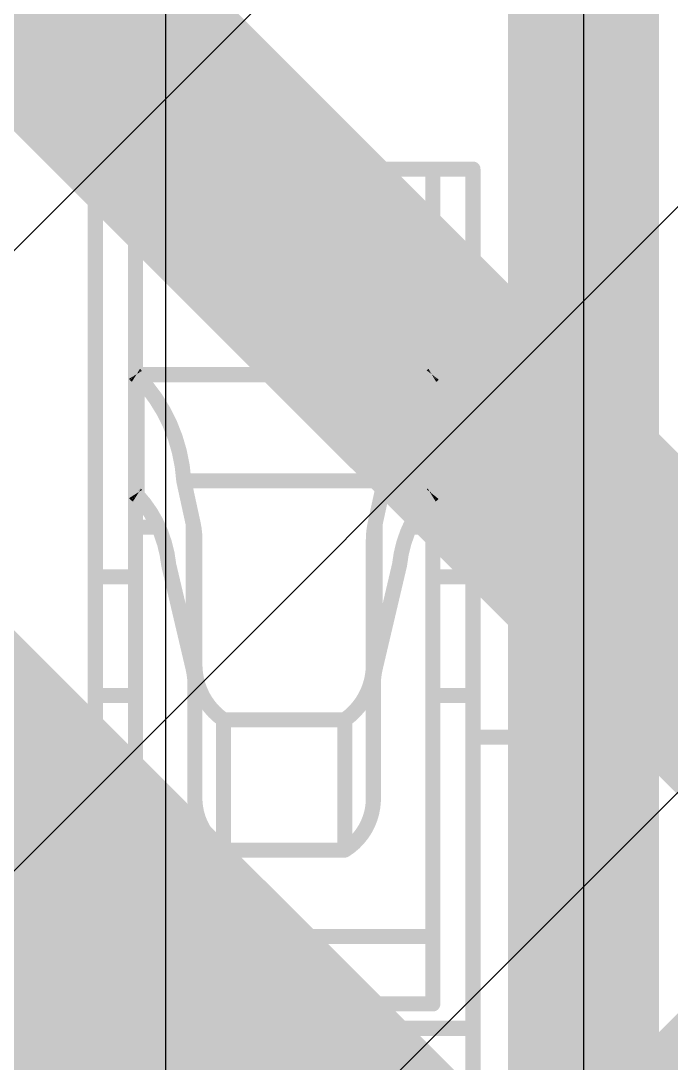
# Model space of a CAD drawing. Header units: inches. Extents: x -11 to 5433, y -4 to 5447.
# Drawn here: x 17.884 to 18.43, y 26.646 to 27.523 of the extents above; entities that cross this region are included whole.
import ezdxf

# ---------------------------------------------------------------- set-up
doc = ezdxf.new("R2010")
doc.units = ezdxf.units.IN
for name, color, linetype in [('Bottom Layer', 5, 'Continuous'), ('Bottom Overlay', 54, 'Continuous'), ('Bottom Solder', 6, 'Continuous'), ('Ground', 16, 'Continuous'), ('Mechanical 4', 56, 'Continuous'), ('Power', 76, 'Continuous')]:
    doc.layers.add(name, color=color, linetype=linetype)

# ---------------------------------------------------------------- blocks, each defined once
blk = doc.blocks.new('BL_R8812AF1_B_23')
at = {"layer": 'Bottom Overlay'}
blk.add_lwpolyline([(13.50000094, -8.90000252, 0.127, 0.127, 0), (-13.4999984, -8.90000252, 0.127, 0.127, 0)], format="xyseb", dxfattribs=at)
blk = doc.blocks.new('WQFN_30_EP_2_5_4_5__B_27')
at = {"layer": 'Bottom Solder'}
for p in [(0.68417186, 1.90244222), (0.9500311199999999, 1.64588952)]:
    blk.add_line(p, (-5421.1859699, -5425.6862022), dxfattribs=at)

msp = doc.modelspace()

# ---------------------------------------------------------------- linework, layer by layer
at = {"layer": 'Bottom Layer'}
msp.add_line((18.35654698, 31.8658494), (18.35654698, 6.76105074), dxfattribs=at)
for points in [[(13.17094394, 32.2802758, 0.2032, 0.2032, 0), (18.6244738, 26.82674594, 0.2032, 0.2032, 0)], [(14.47733452, 30.2128428, 0.2794, 0.2794, 0), (25.90823368, 18.78194364, 0.2794, 0.2794, 0)]]:
    msp.add_lwpolyline(points, format="xyseb", dxfattribs=at)
at = {"layer": 'Ground'}
msp.add_line((18.55567282, 26.99323532), (15.00275892, 23.44032142), dxfattribs=at)
msp.add_lwpolyline([(15.113, 23.22094162, 0.2032, 0.2032, 0), (18.72048326, 26.82842488, 0.2032, 0.2032, 0)], format="xyseb", dxfattribs=at)
at = {"layer": 'Mechanical 4'}
for points in [[(17.9461541, 27.39794622, 0.0127, 0.0127, 0), (18.2636541, 27.39794622, 0.0127, 0.0127, 0)], [(17.9461541, 26.5149457, 0.0127, 0.0127, 0), (17.9461541, 27.39794622, 0.0127, 0.0127, 0)], [(17.97990562, 26.69548128, 0.0127, 0.0127, 0), (17.97990562, 27.39794622, 0.0127, 0.0127, 0)], [(18.22990512, 26.69548128, 0.0127, 0.0127, 0), (18.22990512, 27.39794622, 0.0127, 0.0127, 0)], [(18.2636541, 26.5149457, 0.0127, 0.0127, 0), (18.2636541, 27.39794622, 0.0127, 0.0127, 0)], [(17.9799996, 27.224609, 0.0127, 0.0127, -0.03260548539221205), (17.97990308, 27.22474616, 0.0127, 0.0127, 0)], [(17.97990562, 27.22494682, 0.0127, 0.0127, 0), (18.22990512, 27.22494682, 0.0127, 0.0127, 0)], [(17.98007072, 27.22453788, 0.0127, 0.0127, -0.02828759406760706), (17.98000214, 27.224609, 0.0127, 0.0127, 0)], [(17.9801647, 27.22445914, 0.0127, 0.0127, -0.02675080192238955), (17.98007072, 27.22453788, 0.0127, 0.0127, 0)], [(17.98028916, 27.22437278, 0.0127, 0.0127, -0.02199381139213944), (17.9801647, 27.22445914, 0.0127, 0.0127, 0)], [(17.9804568, 27.22427626, 0.0127, 0.0127, -0.01668692770762738), (17.98028916, 27.22437278, 0.0127, 0.0127, 0)], [(17.98066, 27.22416958, 0.0127, 0.0127, -0.009375562059753794), (17.98045426, 27.22427626, 0.0127, 0.0127, 0)], [(17.98089876, 27.22405528, 0.0127, 0.0127, -0.005205298958885557), (17.98066, 27.22416704, 0.0127, 0.0127, 0)], [(17.98089876, 27.22405528, 0.0127, 0.0127, 0), (17.9811553, 27.2239359, 0.0127, 0.0127, 0)], [(17.9811553, 27.2239359, 0.0127, 0.0127, 0), (17.98142454, 27.22381652, 0.0127, 0.0127, 0)], [(17.98142454, 27.12343572, 0.0127, 0.0127, 0), (17.98142454, 27.22381652, 0.0127, 0.0127, 0)], [(17.98142454, 27.22381652, 0.0127, 0.0127, -0.1798941776662689), (18.02053292, 27.13571154, 0.0127, 0.0127, 0)], [(18.18927782, 27.13571154, 0.0127, 0.0127, -0.1798941776662689), (18.2283862, 27.22381652, 0.0127, 0.0127, 0)], [(18.2283862, 27.22381652, 0.0127, 0.0127, 0), (18.22889674, 27.22405274, 0.0127, 0.0127, 0)], [(18.2283862, 27.12343572, 0.0127, 0.0127, 0), (18.2283862, 27.22381652, 0.0127, 0.0127, 0)], [(18.22889674, 27.22405274, 0.0127, 0.0127, 0), (18.22913296, 27.2241645, 0.0127, 0.0127, 0)], [(18.22934378, 27.22427118, 0.0127, 0.0127, -0.007070259504912877), (18.22913296, 27.2241645, 0.0127, 0.0127, 0)], [(18.22951904, 27.22437024, 0.0127, 0.0127, -0.01220881840290742), (18.22934124, 27.22427118, 0.0127, 0.0127, 0)], [(18.22966128, 27.22446168, 0.0127, 0.0127, -0.02261982992509589), (18.22952158, 27.22437024, 0.0127, 0.0127, 0)], [(18.2297578, 27.22454042, 0.0127, 0.0127, -0.03188108945704998), (18.22965874, 27.22446168, 0.0127, 0.0127, 0)], [(18.22982384, 27.22461408, 0.0127, 0.0127, -0.03744577989422899), (18.2297578, 27.22454042, 0.0127, 0.0127, 0)], [(18.22986956, 27.22468012, 0.0127, 0.0127, -0.03268866418875235), (18.22982384, 27.22461154, 0.0127, 0.0127, 0)], [(18.22990258, 27.22474616, 0.0127, 0.0127, -0.01323434488828623), (18.22986702, 27.22468012, 0.0127, 0.0127, 0)], [(18.02053292, 27.13571154, 0.0127, 0.0127, 0), (18.18927782, 27.13571154, 0.0127, 0.0127, 0)], [(18.02053292, 27.13571154, 0.0127, 0.0127, 0), (18.0283866, 27.0996156, 0.0127, 0.0127, 0)], [(18.18142414, 27.0996156, 0.0127, 0.0127, 0), (18.18927782, 27.13571154, 0.0127, 0.0127, 0)], [(17.98000214, 27.1244949, 0.0127, 0.0127, -0.02859692925092781), (17.97990308, 27.12467778, 0.0127, 0.0127, 0)], [(17.9801647, 27.12429678, 0.0127, 0.0127, -0.05432141866869293), (17.98000468, 27.12449744, 0.0127, 0.0127, 0)], [(17.98028916, 27.1241774, 0.0127, 0.0127, -0.02338615141734441), (17.9801647, 27.12429424, 0.0127, 0.0127, 0)], [(17.98045426, 27.12405294, 0.0127, 0.0127, -0.01856230610192901), (17.98028916, 27.12417994, 0.0127, 0.0127, 0)], [(17.98066, 27.12390816, 0.0127, 0.0127, -0.01073692507578972), (17.98045426, 27.1240504, 0.0127, 0.0127, 0)], [(17.98089876, 27.12375576, 0.0127, 0.0127, -0.006054831012831475), (17.98066254, 27.12390816, 0.0127, 0.0127, 0)], [(17.98089876, 27.1237583, 0.0127, 0.0127, 0), (17.9811553, 27.12359828, 0.0127, 0.0127, 0)], [(17.9811553, 27.12359828, 0.0127, 0.0127, 0), (17.98142454, 27.12343572, 0.0127, 0.0127, 0)], [(17.98142454, 27.12343826, 0.0127, 0.0127, -0.1625908253546253), (18.00786594, 27.0649446, 0.0127, 0.0127, 0)], [(18.2019448, 27.0649446, 0.0127, 0.0127, -0.1625908253546254), (18.2283862, 27.12343826, 0.0127, 0.0127, 0)], [(18.2283862, 27.12343572, 0.0127, 0.0127, 0), (18.22889674, 27.12375322, 0.0127, 0.0127, 0)], [(18.22913296, 27.12390308, 0.0127, 0.0127, -0.004820614400051786), (18.22889674, 27.12375322, 0.0127, 0.0127, 0)], [(18.22934124, 27.12404532, 0.0127, 0.0127, -0.008119958951516586), (18.22913042, 27.12390308, 0.0127, 0.0127, 0)], [(18.22951904, 27.12418248, 0.0127, 0.0127, -0.01372913841825956), (18.22934124, 27.12404786, 0.0127, 0.0127, 0)], [(18.22965874, 27.12429932, 0.0127, 0.0127, -0.02446216592232346), (18.22952158, 27.12417994, 0.0127, 0.0127, 0)], [(18.2297578, 27.124406, 0.0127, 0.0127, -0.03231853511224102), (18.22965874, 27.12429932, 0.0127, 0.0127, 0)], [(18.22982384, 27.12450252, 0.0127, 0.0127, -0.0350414798483272), (18.2297578, 27.124406, 0.0127, 0.0127, 0)], [(18.22986956, 27.12459142, 0.0127, 0.0127, -0.02840446123744809), (18.22982384, 27.12450252, 0.0127, 0.0127, 0)], [(18.22990512, 27.12467524, 0.0127, 0.0127, -0.01102179309780061), (18.22986956, 27.12458888, 0.0127, 0.0127, 0)], [(17.97990562, 27.09661078, 0.0127, 0.0127, 0), (17.998567, 27.09661078, 0.0127, 0.0127, 0)], [(18.0283866, 26.9776575, 0.0127, 0.0127, 0), (18.0283866, 27.0996156, 0.0127, 0.0127, 0)], [(18.0283866, 27.0996156, 0.0127, 0.0127, -0.05365795323389039), (18.02990552, 27.085544, 0.0127, 0.0127, 0)], [(18.17990522, 27.085544, 0.0127, 0.0127, -0.05365795323389057), (18.18142414, 27.0996156, 0.0127, 0.0127, 0)], [(18.18142414, 26.9776575, 0.0127, 0.0127, 0), (18.18142414, 27.0996156, 0.0127, 0.0127, 0)], [(18.21124374, 27.09661078, 0.0127, 0.0127, 0), (18.22990512, 27.09661078, 0.0127, 0.0127, 0)], [(18.02990552, 26.86619468, 0.0127, 0.0127, 0), (18.02990552, 27.085544, 0.0127, 0.0127, 0)], [(18.17990522, 26.86619468, 0.0127, 0.0127, 0), (18.17990522, 27.085544, 0.0127, 0.0127, 0)], [(18.0078634, 27.06494714, 0.0127, 0.0127, 0), (18.0283866, 26.9776575, 0.0127, 0.0127, 0)], [(18.18142414, 26.9776575, 0.0127, 0.0127, 0), (18.2019448, 27.06494714, 0.0127, 0.0127, 0)], [(17.9461541, 27.05494462, 0.0127, 0.0127, 0), (17.97990562, 27.05494462, 0.0127, 0.0127, 0)], [(18.22990512, 27.05494462, 0.0127, 0.0127, 0), (18.2636541, 27.05494462, 0.0127, 0.0127, 0)], [(18.0539136, 26.93460704, 0.0127, 0.0127, -0.2374801051860469), (18.02990552, 26.97917896, 0.0127, 0.0127, 0)], [(18.17990522, 26.97917896, 0.0127, 0.0127, -0.2374801051860468), (18.15589714, 26.93460704, 0.0127, 0.0127, 0)], [(18.0283866, 26.9776575, 0.0127, 0.0127, -0.05786387190107989), (18.02990552, 26.96463492, 0.0127, 0.0127, 0)], [(18.17990522, 26.96463492, 0.0127, 0.0127, -0.05786387190108001), (18.18142414, 26.9776575, 0.0127, 0.0127, 0)], [(17.9461541, 26.95494482, 0.0127, 0.0127, 0), (17.97990562, 26.95494482, 0.0127, 0.0127, 0)], [(18.22990512, 26.95494482, 0.0127, 0.0127, 0), (18.2636541, 26.95494482, 0.0127, 0.0127, 0)], [(18.05391614, 26.93460704, 0.0127, 0.0127, 0), (18.1558946, 26.93460704, 0.0127, 0.0127, 0)], [(18.05391614, 26.82494508, 0.0127, 0.0127, 0), (18.05391614, 26.93460704, 0.0127, 0.0127, 0)], [(18.1558946, 26.82494508, 0.0127, 0.0127, 0), (18.1558946, 26.93460704, 0.0127, 0.0127, 0)], [(17.6286541, 26.91994615999999, 0.0127, 0.0127, 0), (17.9461541, 26.91994615999999, 0.0127, 0.0127, 0)], [(18.2636541, 26.91994615999999, 0.0127, 0.0127, 0), (18.5811541, 26.91994615999999, 0.0127, 0.0127, 0)], [(18.0539136, 26.82494762, 0.0127, 0.0127, -0.2473774779353231), (18.02990552, 26.86619722, 0.0127, 0.0127, 0)], [(18.17990522, 26.86619722, 0.0127, 0.0127, -0.2473774779353234), (18.15589714, 26.82494762, 0.0127, 0.0127, 0)], [(18.05391614, 26.82494508, 0.0127, 0.0127, 0), (18.1558946, 26.82494508, 0.0127, 0.0127, 0)], [(17.97990562, 26.75215376, 0.0127, 0.0127, 0), (18.22990512, 26.75215376, 0.0127, 0.0127, 0)], [(17.97990562, 26.69548128, 0.0127, 0.0127, 0), (18.22990512, 26.69548128, 0.0127, 0.0127, 0)], [(17.9461541, 26.67494538, 0.0127, 0.0127, 0), (18.2636541, 26.67494538, 0.0127, 0.0127, 0)]]:
    msp.add_lwpolyline(points, format="xyseb", dxfattribs=at)
for points in [[(17.9429791, 27.39794622, 0.00635, 0.00635, 1), (17.9493291, 27.39794622, 0.00635, 0.00635, 1)], [(17.9429791, 27.39794622, 0.00635, 0.00635, 1), (17.9493291, 27.39794622, 0.00635, 0.00635, 1)], [(17.97673062, 27.39794622, 0.00635, 0.00635, 1), (17.98308062, 27.39794622, 0.00635, 0.00635, 1)], [(18.22673012, 27.39794622, 0.00635, 0.00635, 1), (18.23308012, 27.39794622, 0.00635, 0.00635, 1)], [(18.2604791, 27.39794622, 0.00635, 0.00635, 1), (18.2668291, 27.39794622, 0.00635, 0.00635, 1)], [(18.2604791, 27.39794622, 0.00635, 0.00635, 1), (18.2668291, 27.39794622, 0.00635, 0.00635, 1)], [(17.97672808, 27.22474616, 0.00635, 0.00635, 1), (17.98307808, 27.22474616, 0.00635, 0.00635, 1)], [(17.97673062, 27.22494682, 0.00635, 0.00635, 1), (17.98308062, 27.22494682, 0.00635, 0.00635, 1)], [(17.9768246, 27.224609, 0.00635, 0.00635, 1), (17.9831746, 27.224609, 0.00635, 0.00635, 1)], [(17.97682714, 27.224609, 0.00635, 0.00635, 1), (17.98317714, 27.224609, 0.00635, 0.00635, 1)], [(17.97689572, 27.22453788, 0.00635, 0.00635, 1), (17.98324572, 27.22453788, 0.00635, 0.00635, 1)], [(17.97689572, 27.22453788, 0.00635, 0.00635, 1), (17.98324572, 27.22453788, 0.00635, 0.00635, 1)], [(17.9769897, 27.22445914, 0.00635, 0.00635, 1), (17.9833397, 27.22445914, 0.00635, 0.00635, 1)], [(17.9769897, 27.22445914, 0.00635, 0.00635, 1), (17.9833397, 27.22445914, 0.00635, 0.00635, 1)], [(17.97711416, 27.22437278, 0.00635, 0.00635, 1), (17.98346416, 27.22437278, 0.00635, 0.00635, 1)], [(17.97711416, 27.22437278, 0.00635, 0.00635, 1), (17.98346416, 27.22437278, 0.00635, 0.00635, 1)], [(17.97727926, 27.22427626, 0.00635, 0.00635, 1), (17.98362926, 27.22427626, 0.00635, 0.00635, 1)], [(17.9772818, 27.22427626, 0.00635, 0.00635, 1), (17.9836318, 27.22427626, 0.00635, 0.00635, 1)], [(17.977485, 27.22416958, 0.00635, 0.00635, 1), (17.983835, 27.22416958, 0.00635, 0.00635, 1)], [(17.977485, 27.22416704, 0.00635, 0.00635, 1), (17.983835, 27.22416704, 0.00635, 0.00635, 1)], [(17.97772376, 27.22405528, 0.00635, 0.00635, 1), (17.98407376, 27.22405528, 0.00635, 0.00635, 1)], [(17.97772376, 27.22405528, 0.00635, 0.00635, 1), (17.98407376, 27.22405528, 0.00635, 0.00635, 1)], [(17.9779803, 27.2239359, 0.00635, 0.00635, 1), (17.9843303, 27.2239359, 0.00635, 0.00635, 1)], [(17.9779803, 27.2239359, 0.00635, 0.00635, 1), (17.9843303, 27.2239359, 0.00635, 0.00635, 1)], [(17.97824954, 27.22381652, 0.00635, 0.00635, 1), (17.98459954, 27.22381652, 0.00635, 0.00635, 1)], [(17.97824954, 27.22381652, 0.00635, 0.00635, 1), (17.98459954, 27.22381652, 0.00635, 0.00635, 1)], [(17.97824954, 27.22381652, 0.00635, 0.00635, 1), (17.98459954, 27.22381652, 0.00635, 0.00635, 1)], [(18.2252112, 27.22381652, 0.00635, 0.00635, 1), (18.2315612, 27.22381652, 0.00635, 0.00635, 1)], [(18.2252112, 27.22381652, 0.00635, 0.00635, 1), (18.2315612, 27.22381652, 0.00635, 0.00635, 1)], [(18.2252112, 27.22381652, 0.00635, 0.00635, 1), (18.2315612, 27.22381652, 0.00635, 0.00635, 1)], [(18.22572174, 27.22405274, 0.00635, 0.00635, 1), (18.23207174, 27.22405274, 0.00635, 0.00635, 1)], [(18.22572174, 27.22405274, 0.00635, 0.00635, 1), (18.23207174, 27.22405274, 0.00635, 0.00635, 1)], [(18.22595796, 27.2241645, 0.00635, 0.00635, 1), (18.23230796, 27.2241645, 0.00635, 0.00635, 1)], [(18.22595796, 27.2241645, 0.00635, 0.00635, 1), (18.23230796, 27.2241645, 0.00635, 0.00635, 1)], [(18.22616624, 27.22427118, 0.00635, 0.00635, 1), (18.23251624, 27.22427118, 0.00635, 0.00635, 1)], [(18.22616878, 27.22427118, 0.00635, 0.00635, 1), (18.23251878, 27.22427118, 0.00635, 0.00635, 1)], [(18.22634404, 27.22437024, 0.00635, 0.00635, 1), (18.23269404, 27.22437024, 0.00635, 0.00635, 1)], [(18.22634658, 27.22437024, 0.00635, 0.00635, 1), (18.23269658, 27.22437024, 0.00635, 0.00635, 1)], [(18.22648374, 27.22446168, 0.00635, 0.00635, 1), (18.23283374, 27.22446168, 0.00635, 0.00635, 1)], [(18.22648628, 27.22446168, 0.00635, 0.00635, 1), (18.23283628, 27.22446168, 0.00635, 0.00635, 1)], [(18.2265828, 27.22454042, 0.00635, 0.00635, 1), (18.2329328, 27.22454042, 0.00635, 0.00635, 1)], [(18.2265828, 27.22454042, 0.00635, 0.00635, 1), (18.2329328, 27.22454042, 0.00635, 0.00635, 1)], [(18.22664884, 27.22461408, 0.00635, 0.00635, 1), (18.23299884, 27.22461408, 0.00635, 0.00635, 1)], [(18.22664884, 27.22461154, 0.00635, 0.00635, 1), (18.23299884, 27.22461154, 0.00635, 0.00635, 1)], [(18.22669202, 27.22468012, 0.00635, 0.00635, 1), (18.23304202, 27.22468012, 0.00635, 0.00635, 1)], [(18.22669456, 27.22468012, 0.00635, 0.00635, 1), (18.23304456, 27.22468012, 0.00635, 0.00635, 1)], [(18.22672758, 27.22474616, 0.00635, 0.00635, 1), (18.23307758, 27.22474616, 0.00635, 0.00635, 1)], [(18.22673012, 27.22494682, 0.00635, 0.00635, 1), (18.23308012, 27.22494682, 0.00635, 0.00635, 1)], [(18.01735792, 27.13571154, 0.00635, 0.00635, 1), (18.02370792, 27.13571154, 0.00635, 0.00635, 1)], [(18.01735792, 27.13571154, 0.00635, 0.00635, 1), (18.02370792, 27.13571154, 0.00635, 0.00635, 1)], [(18.01735792, 27.13571154, 0.00635, 0.00635, 1), (18.02370792, 27.13571154, 0.00635, 0.00635, 1)], [(18.18610282, 27.13571154, 0.00635, 0.00635, 1), (18.19245282, 27.13571154, 0.00635, 0.00635, 1)], [(18.18610282, 27.13571154, 0.00635, 0.00635, 1), (18.19245282, 27.13571154, 0.00635, 0.00635, 1)], [(18.18610282, 27.13571154, 0.00635, 0.00635, 1), (18.19245282, 27.13571154, 0.00635, 0.00635, 1)], [(17.97672808, 27.12467778, 0.00635, 0.00635, 1), (17.98307808, 27.12467778, 0.00635, 0.00635, 1)], [(17.97682714, 27.1244949, 0.00635, 0.00635, 1), (17.98317714, 27.1244949, 0.00635, 0.00635, 1)], [(17.97682968, 27.12449744, 0.00635, 0.00635, 1), (17.98317968, 27.12449744, 0.00635, 0.00635, 1)], [(17.9769897, 27.12429678, 0.00635, 0.00635, 1), (17.9833397, 27.12429678, 0.00635, 0.00635, 1)], [(17.9769897, 27.12429424, 0.00635, 0.00635, 1), (17.9833397, 27.12429424, 0.00635, 0.00635, 1)], [(17.97711416, 27.12417994, 0.00635, 0.00635, 1), (17.98346416, 27.12417994, 0.00635, 0.00635, 1)], [(17.97711416, 27.1241774, 0.00635, 0.00635, 1), (17.98346416, 27.1241774, 0.00635, 0.00635, 1)], [(17.97727926, 27.12405294, 0.00635, 0.00635, 1), (17.98362926, 27.12405294, 0.00635, 0.00635, 1)], [(17.97727926, 27.1240504, 0.00635, 0.00635, 1), (17.98362926, 27.1240504, 0.00635, 0.00635, 1)], [(17.977485, 27.12390816, 0.00635, 0.00635, 1), (17.983835, 27.12390816, 0.00635, 0.00635, 1)], [(17.97748754, 27.12390816, 0.00635, 0.00635, 1), (17.98383754, 27.12390816, 0.00635, 0.00635, 1)], [(17.97772376, 27.1237583, 0.00635, 0.00635, 1), (17.98407376, 27.1237583, 0.00635, 0.00635, 1)], [(17.97772376, 27.12375576, 0.00635, 0.00635, 1), (17.98407376, 27.12375576, 0.00635, 0.00635, 1)], [(17.9779803, 27.12359828, 0.00635, 0.00635, 1), (17.9843303, 27.12359828, 0.00635, 0.00635, 1)], [(17.9779803, 27.12359828, 0.00635, 0.00635, 1), (17.9843303, 27.12359828, 0.00635, 0.00635, 1)], [(17.97824954, 27.12343826, 0.00635, 0.00635, 1), (17.98459954, 27.12343826, 0.00635, 0.00635, 1)], [(17.97824954, 27.12343572, 0.00635, 0.00635, 1), (17.98459954, 27.12343572, 0.00635, 0.00635, 1)], [(17.97824954, 27.12343572, 0.00635, 0.00635, 1), (17.98459954, 27.12343572, 0.00635, 0.00635, 1)], [(18.2252112, 27.12343826, 0.00635, 0.00635, 1), (18.2315612, 27.12343826, 0.00635, 0.00635, 1)], [(18.2252112, 27.12343572, 0.00635, 0.00635, 1), (18.2315612, 27.12343572, 0.00635, 0.00635, 1)], [(18.2252112, 27.12343572, 0.00635, 0.00635, 1), (18.2315612, 27.12343572, 0.00635, 0.00635, 1)], [(18.22572174, 27.12375322, 0.00635, 0.00635, 1), (18.23207174, 27.12375322, 0.00635, 0.00635, 1)], [(18.22572174, 27.12375322, 0.00635, 0.00635, 1), (18.23207174, 27.12375322, 0.00635, 0.00635, 1)], [(18.22595542, 27.12390308, 0.00635, 0.00635, 1), (18.23230542, 27.12390308, 0.00635, 0.00635, 1)], [(18.22595796, 27.12390308, 0.00635, 0.00635, 1), (18.23230796, 27.12390308, 0.00635, 0.00635, 1)], [(18.22616624, 27.12404786, 0.00635, 0.00635, 1), (18.23251624, 27.12404786, 0.00635, 0.00635, 1)], [(18.22616624, 27.12404532, 0.00635, 0.00635, 1), (18.23251624, 27.12404532, 0.00635, 0.00635, 1)], [(18.22634404, 27.12418248, 0.00635, 0.00635, 1), (18.23269404, 27.12418248, 0.00635, 0.00635, 1)], [(18.22634658, 27.12417994, 0.00635, 0.00635, 1), (18.23269658, 27.12417994, 0.00635, 0.00635, 1)], [(18.22648374, 27.12429932, 0.00635, 0.00635, 1), (18.23283374, 27.12429932, 0.00635, 0.00635, 1)], [(18.22648374, 27.12429932, 0.00635, 0.00635, 1), (18.23283374, 27.12429932, 0.00635, 0.00635, 1)], [(18.2265828, 27.124406, 0.00635, 0.00635, 1), (18.2329328, 27.124406, 0.00635, 0.00635, 1)], [(18.2265828, 27.124406, 0.00635, 0.00635, 1), (18.2329328, 27.124406, 0.00635, 0.00635, 1)], [(18.22664884, 27.12450252, 0.00635, 0.00635, 1), (18.23299884, 27.12450252, 0.00635, 0.00635, 1)], [(18.22664884, 27.12450252, 0.00635, 0.00635, 1), (18.23299884, 27.12450252, 0.00635, 0.00635, 1)], [(18.22669456, 27.12459142, 0.00635, 0.00635, 1), (18.23304456, 27.12459142, 0.00635, 0.00635, 1)], [(18.22669456, 27.12458888, 0.00635, 0.00635, 1), (18.23304456, 27.12458888, 0.00635, 0.00635, 1)], [(18.22673012, 27.12467524, 0.00635, 0.00635, 1), (18.23308012, 27.12467524, 0.00635, 0.00635, 1)], [(17.97673062, 27.09661078, 0.00635, 0.00635, 1), (17.98308062, 27.09661078, 0.00635, 0.00635, 1)], [(17.995392, 27.09661078, 0.00635, 0.00635, 1), (18.001742, 27.09661078, 0.00635, 0.00635, 1)], [(18.0252116, 27.0996156, 0.00635, 0.00635, 1), (18.0315616, 27.0996156, 0.00635, 0.00635, 1)], [(18.0252116, 27.0996156, 0.00635, 0.00635, 1), (18.0315616, 27.0996156, 0.00635, 0.00635, 1)], [(18.0252116, 27.0996156, 0.00635, 0.00635, 1), (18.0315616, 27.0996156, 0.00635, 0.00635, 1)], [(18.17824914, 27.0996156, 0.00635, 0.00635, 1), (18.18459914, 27.0996156, 0.00635, 0.00635, 1)], [(18.17824914, 27.0996156, 0.00635, 0.00635, 1), (18.18459914, 27.0996156, 0.00635, 0.00635, 1)], [(18.17824914, 27.0996156, 0.00635, 0.00635, 1), (18.18459914, 27.0996156, 0.00635, 0.00635, 1)], [(18.20806874, 27.09661078, 0.00635, 0.00635, 1), (18.21441874, 27.09661078, 0.00635, 0.00635, 1)], [(18.22673012, 27.09661078, 0.00635, 0.00635, 1), (18.23308012, 27.09661078, 0.00635, 0.00635, 1)], [(18.02673052, 27.085544, 0.00635, 0.00635, 1), (18.03308052, 27.085544, 0.00635, 0.00635, 1)], [(18.02673052, 27.085544, 0.00635, 0.00635, 1), (18.03308052, 27.085544, 0.00635, 0.00635, 1)], [(18.17673022, 27.085544, 0.00635, 0.00635, 1), (18.18308022, 27.085544, 0.00635, 0.00635, 1)], [(18.17673022, 27.085544, 0.00635, 0.00635, 1), (18.18308022, 27.085544, 0.00635, 0.00635, 1)], [(18.0046884, 27.06494714, 0.00635, 0.00635, 1), (18.0110384, 27.06494714, 0.00635, 0.00635, 1)], [(18.00469094, 27.0649446, 0.00635, 0.00635, 1), (18.01104094, 27.0649446, 0.00635, 0.00635, 1)], [(18.1987698, 27.06494714, 0.00635, 0.00635, 1), (18.2051198, 27.06494714, 0.00635, 0.00635, 1)], [(18.1987698, 27.0649446, 0.00635, 0.00635, 1), (18.2051198, 27.0649446, 0.00635, 0.00635, 1)], [(17.9429791, 27.05494462, 0.00635, 0.00635, 1), (17.9493291, 27.05494462, 0.00635, 0.00635, 1)], [(17.97673062, 27.05494462, 0.00635, 0.00635, 1), (17.98308062, 27.05494462, 0.00635, 0.00635, 1)], [(18.22673012, 27.05494462, 0.00635, 0.00635, 1), (18.23308012, 27.05494462, 0.00635, 0.00635, 1)], [(18.2604791, 27.05494462, 0.00635, 0.00635, 1), (18.2668291, 27.05494462, 0.00635, 0.00635, 1)], [(18.02673052, 26.97917896, 0.00635, 0.00635, 1), (18.03308052, 26.97917896, 0.00635, 0.00635, 1)], [(18.17673022, 26.97917896, 0.00635, 0.00635, 1), (18.18308022, 26.97917896, 0.00635, 0.00635, 1)], [(18.0252116, 26.9776575, 0.00635, 0.00635, 1), (18.0315616, 26.9776575, 0.00635, 0.00635, 1)], [(18.0252116, 26.9776575, 0.00635, 0.00635, 1), (18.0315616, 26.9776575, 0.00635, 0.00635, 1)], [(18.0252116, 26.9776575, 0.00635, 0.00635, 1), (18.0315616, 26.9776575, 0.00635, 0.00635, 1)], [(18.17824914, 26.9776575, 0.00635, 0.00635, 1), (18.18459914, 26.9776575, 0.00635, 0.00635, 1)], [(18.17824914, 26.9776575, 0.00635, 0.00635, 1), (18.18459914, 26.9776575, 0.00635, 0.00635, 1)], [(18.17824914, 26.9776575, 0.00635, 0.00635, 1), (18.18459914, 26.9776575, 0.00635, 0.00635, 1)], [(18.02673052, 26.96463492, 0.00635, 0.00635, 1), (18.03308052, 26.96463492, 0.00635, 0.00635, 1)], [(18.17673022, 26.96463492, 0.00635, 0.00635, 1), (18.18308022, 26.96463492, 0.00635, 0.00635, 1)], [(17.9429791, 26.95494482, 0.00635, 0.00635, 1), (17.9493291, 26.95494482, 0.00635, 0.00635, 1)], [(17.97673062, 26.95494482, 0.00635, 0.00635, 1), (17.98308062, 26.95494482, 0.00635, 0.00635, 1)], [(18.22673012, 26.95494482, 0.00635, 0.00635, 1), (18.23308012, 26.95494482, 0.00635, 0.00635, 1)], [(18.2604791, 26.95494482, 0.00635, 0.00635, 1), (18.2668291, 26.95494482, 0.00635, 0.00635, 1)], [(18.0507386, 26.93460704, 0.00635, 0.00635, 1), (18.0570886, 26.93460704, 0.00635, 0.00635, 1)], [(18.05074114, 26.93460704, 0.00635, 0.00635, 1), (18.05709114, 26.93460704, 0.00635, 0.00635, 1)], [(18.05074114, 26.93460704, 0.00635, 0.00635, 1), (18.05709114, 26.93460704, 0.00635, 0.00635, 1)], [(18.1527196, 26.93460704, 0.00635, 0.00635, 1), (18.1590696, 26.93460704, 0.00635, 0.00635, 1)], [(18.1527196, 26.93460704, 0.00635, 0.00635, 1), (18.1590696, 26.93460704, 0.00635, 0.00635, 1)], [(18.15272214, 26.93460704, 0.00635, 0.00635, 1), (18.15907214, 26.93460704, 0.00635, 0.00635, 1)], [(17.9429791, 26.91994615999999, 0.00635, 0.00635, 1), (17.9493291, 26.91994615999999, 0.00635, 0.00635, 1)], [(18.2604791, 26.91994615999999, 0.00635, 0.00635, 1), (18.2668291, 26.91994615999999, 0.00635, 0.00635, 1)], [(18.02673052, 26.86619722, 0.00635, 0.00635, 1), (18.03308052, 26.86619722, 0.00635, 0.00635, 1)], [(18.02673052, 26.86619468, 0.00635, 0.00635, 1), (18.03308052, 26.86619468, 0.00635, 0.00635, 1)], [(18.17673022, 26.86619722, 0.00635, 0.00635, 1), (18.18308022, 26.86619722, 0.00635, 0.00635, 1)], [(18.17673022, 26.86619468, 0.00635, 0.00635, 1), (18.18308022, 26.86619468, 0.00635, 0.00635, 1)], [(18.0507386, 26.82494762, 0.00635, 0.00635, 1), (18.0570886, 26.82494762, 0.00635, 0.00635, 1)], [(18.05074114, 26.82494508, 0.00635, 0.00635, 1), (18.05709114, 26.82494508, 0.00635, 0.00635, 1)], [(18.05074114, 26.82494508, 0.00635, 0.00635, 1), (18.05709114, 26.82494508, 0.00635, 0.00635, 1)], [(18.1527196, 26.82494508, 0.00635, 0.00635, 1), (18.1590696, 26.82494508, 0.00635, 0.00635, 1)], [(18.1527196, 26.82494508, 0.00635, 0.00635, 1), (18.1590696, 26.82494508, 0.00635, 0.00635, 1)], [(18.15272214, 26.82494762, 0.00635, 0.00635, 1), (18.15907214, 26.82494762, 0.00635, 0.00635, 1)], [(17.97673062, 26.75215376, 0.00635, 0.00635, 1), (17.98308062, 26.75215376, 0.00635, 0.00635, 1)], [(18.22673012, 26.75215376, 0.00635, 0.00635, 1), (18.23308012, 26.75215376, 0.00635, 0.00635, 1)], [(17.97673062, 26.69548128, 0.00635, 0.00635, 1), (17.98308062, 26.69548128, 0.00635, 0.00635, 1)], [(17.97673062, 26.69548128, 0.00635, 0.00635, 1), (17.98308062, 26.69548128, 0.00635, 0.00635, 1)], [(18.22673012, 26.69548128, 0.00635, 0.00635, 1), (18.23308012, 26.69548128, 0.00635, 0.00635, 1)], [(18.22673012, 26.69548128, 0.00635, 0.00635, 1), (18.23308012, 26.69548128, 0.00635, 0.00635, 1)], [(17.9429791, 26.67494538, 0.00635, 0.00635, 1), (17.9493291, 26.67494538, 0.00635, 0.00635, 1)], [(18.2604791, 26.67494538, 0.00635, 0.00635, 1), (18.2668291, 26.67494538, 0.00635, 0.00635, 1)]]:
    msp.add_lwpolyline(points, format="xyseb", close=True, dxfattribs=at)
at = {"layer": 'Power'}
msp.add_line((18.0055139, 22.20065156), (18.0055139, 28.2448), dxfattribs=at)

# ---------------------------------------------------------------- block references
for name, p, rotation in [('WQFN_30_EP_2_5_4_5__B_27', (11.66616412, 21.80690584), 180), ('BL_R8812AF1_B_23', (27.2565495, 19.46585134), 270)]:
    msp.add_blockref(name, p, dxfattribs=dict(rotation=rotation))

doc.saveas('drawing.dxf')
